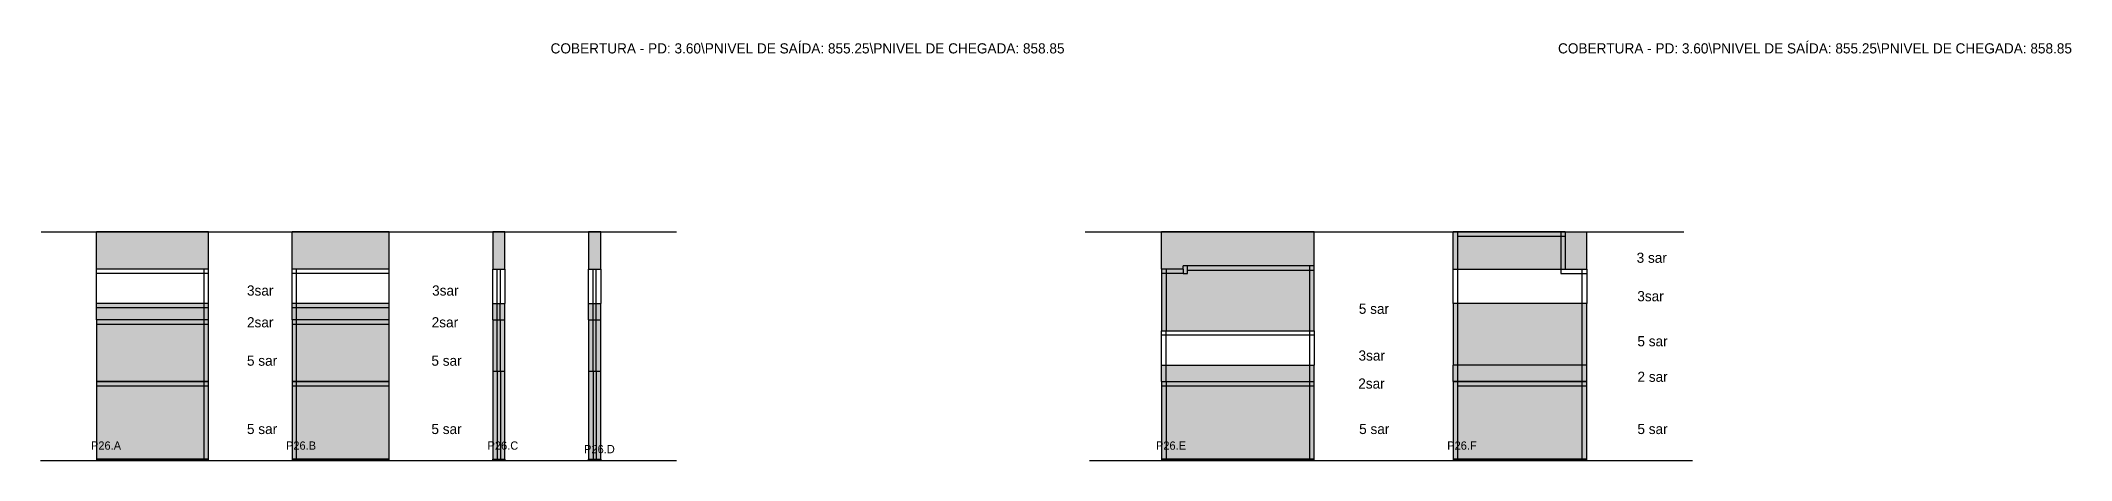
# Model space of a CAD drawing. Header units: metres. Extents: x 3193 to 6388, y 8948 to 9609.
import ezdxf

# ---------------------------------------------------------------- set-up
doc = ezdxf.new("R2010")
doc.units = ezdxf.units.M
for name, color, linetype in [('COTA', 7, 'Continuous'), ('Hachura', 7, 'Continuous'), ('NOMENCLATURA', 7, 'Continuous'), ('Nível', 7, 'Continuous'), ('Painéis', 7, 'Continuous'), ('SARR_2.2x7', 7, 'Continuous'), ('Texto Seção', 7, 'Continuous')]:
    doc.layers.add(name, color=color, linetype=linetype)

msp = doc.modelspace()

# ---------------------------------------------------------------- hatches: boundary and pattern name
at = {"layer": 'COTA'}
h = msp.add_hatch(color=7, dxfattribs=at)
h.dxf.hatch_style = 1
h.paths.add_polyline_path([(3457.1, 9308.1), (3281.1, 9308.1), (3281.1, 9308.1), (3281.1, 9249.1), (3281.1, 9249.1), (3457.1, 9249.1), (3457.1, 9249.1), (3457.1, 9308.1), (3457.1, 9308.1)])
h = msp.add_hatch(color=7, dxfattribs=at)
h.dxf.hatch_style = 1
h.paths.add_polyline_path([(3741.5, 9308.1), (3588.5, 9308.1), (3588.5, 9308.1), (3588.5, 9249.1), (3588.5, 9249.1), (3741.5, 9249.1), (3741.5, 9249.1), (3741.5, 9308.1), (3741.5, 9308.1)])
h = msp.add_hatch(color=7, dxfattribs=at)
h.dxf.hatch_style = 1
h.paths.add_polyline_path([(3923.3, 9308.1), (3904.3, 9308.1), (3904.3, 9308.1), (3904.3, 9249.1), (3904.3, 9249.1), (3923.3, 9249.1), (3923.3, 9249.1), (3923.3, 9308.1), (3923.3, 9308.1)])
h = msp.add_hatch(color=7, dxfattribs=at)
h.dxf.hatch_style = 1
h.paths.add_polyline_path([(4074.1, 9308.1), (4055.1, 9308.1), (4055.1, 9308.1), (4055.1, 9249.1), (4055.1, 9249.1), (4074.1, 9249.1), (4074.1, 9249.1), (4074.1, 9308.1), (4074.1, 9308.1)])
h = msp.add_hatch(color=7, dxfattribs=at)
h.dxf.hatch_style = 1
h.paths.add_polyline_path([(4990.6, 9254.1), (5196.6, 9254.1), (5196.6, 9254.1), (5196.6, 9308.1), (5196.6, 9308.1), (4956.6, 9308.1), (4956.6, 9308.1), (4956.6, 9249.1), (4956.6, 9249.1), (4990.6, 9249.1), (4990.6, 9249.1), (4990.6, 9254.1), (4990.6, 9254.1)])
h = msp.add_hatch(color=7, dxfattribs=at)
h.dxf.hatch_style = 1
h.paths.add_polyline_path([(5625.5, 9308.1), (5591.5, 9308.1), (5591.5, 9249.1), (5625.5, 9249.1), (5625.5, 9308.1)])
at = {"layer": 'Hachura'}
h = msp.add_hatch(color=7, dxfattribs=at)
h.dxf.hatch_style = 1
h.paths.add_polyline_path([(5591.5, 9249.1), (5591.5, 9308.1), (5591.5, 9308.1), (5415.5, 9308.1), (5415.5, 9308.1), (5415.5, 9249.1), (5415.5, 9249.1), (5591.5, 9249.1)])
h = msp.add_hatch(color=7, dxfattribs=at)
h.dxf.hatch_style = 1
h.paths.add_polyline_path([(5196.6, 9254.1), (4990.6, 9254.1), (4990.6, 9254.1), (4990.6, 9249.1), (4990.6, 9249.1), (4956.6, 9249.1), (4956.6, 9249.1), (4956.6, 9152.1), (4956.6, 9152.1), (5196.6, 9152.1), (5196.6, 9152.1), (5196.6, 9254.1), (5196.6, 9254.1)])
h = msp.add_hatch(color=7, dxfattribs=at)
h.dxf.hatch_style = 1
h.paths.add_polyline_path([(3457.1, 9195.1), (3281.1, 9195.1), (3281.1, 9195.1), (3281.1, 8948.1), (3281.1, 8948.1), (3457.1, 8948.1), (3457.1, 8948.1), (3457.1, 9195.1)])
h = msp.add_hatch(color=7, dxfattribs=at)
h.dxf.hatch_style = 1
h.paths.add_polyline_path([(3741.5, 9195.1), (3588.5, 9195.1), (3588.5, 9195.1), (3588.5, 8948.1), (3588.5, 8948.1), (3741.5, 8948.1), (3741.5, 8948.1), (3741.5, 9195.1), (3741.5, 9195.1)])
h = msp.add_hatch(color=7, dxfattribs=at)
h.dxf.hatch_style = 1
h.paths.add_polyline_path([(3923.3, 9195.1), (3904.3, 9195.1), (3904.3, 9195.1), (3904.3, 8948.1), (3904.3, 8948.1), (3923.3, 8948.1), (3923.3, 8948.1), (3923.3, 9195.1)])
h = msp.add_hatch(color=7, dxfattribs=at)
h.dxf.hatch_style = 1
h.paths.add_polyline_path([(4074.1, 9195.1), (4055.1, 9195.1), (4055.1, 9195.1), (4055.1, 8948.1), (4055.1, 8948.1), (4074.1, 8948.1), (4074.1, 8948.1), (4074.1, 9195.1)])
h = msp.add_hatch(color=7, dxfattribs=at)
h.dxf.hatch_style = 1
h.paths.add_polyline_path([(5625.5, 9098.1), (5625.5, 9195.1), (5625.5, 9195.1), (5415.5, 9195.1), (5415.5, 9195.1), (5415.5, 9098.1), (5415.5, 9098.1), (5625.5, 9098.1)])
h = msp.add_hatch(color=7, dxfattribs=at)
h.dxf.hatch_style = 1
h.paths.add_polyline_path([(5196.6, 8948.1), (5196.6, 9098.1), (5196.6, 9098.1), (4956.6, 9098.1), (4956.6, 9098.1), (4956.6, 8948.1), (4956.6, 8948.1), (5196.6, 8948.1)])
h = msp.add_hatch(color=7, dxfattribs=at)
h.dxf.hatch_style = 1
h.paths.add_polyline_path([(5625.5, 8948.1), (5625.5, 9098.1), (5625.5, 9098.1), (5415.5, 9098.1), (5415.5, 9098.1), (5415.5, 8948.1), (5415.5, 8948.1), (5625.5, 8948.1)])

# ---------------------------------------------------------------- linework, layer by layer
at = {"layer": 'COTA', "color": 7, "lineweight": 25}
for p, q in [((3457.1, 9308.1), (3281.1, 9308.1)), ((3281.1, 9249.1), (3281.1, 9308.1)), ((3457.1, 9249.1), (3457.1, 9308.1)), ((3741.5, 9308.1), (3588.5, 9308.1)), ((3588.5, 9249.1), (3588.5, 9308.1)), ((3741.5, 9249.1), (3741.5, 9308.1)), ((5196.6, 9308.1), (4956.6, 9308.1)), ((4956.6, 9249.1), (4956.6, 9308.1)), ((5196.6, 9254.1), (5196.6, 9308.1)), ((5591.5, 9308.1), (5625.5, 9308.1)), ((5625.5, 9249.1), (5625.5, 9308.1))]:
    msp.add_line(p, q, dxfattribs=at)
for points in [[(3923.3, 9249.1), (3923.3, 9308.1), (3904.3, 9308.1), (3904.3, 9249.1)], [(4074.1, 9249.1), (4074.1, 9308.1), (4055.1, 9308.1), (4055.1, 9249.1)]]:
    msp.add_lwpolyline(points, dxfattribs=at)
at = {"layer": 'Nível', "color": 7, "lineweight": 25}
for p, q in [((3194, 9308.1), (4193.2, 9308.1)), ((4836.2, 9308.1), (5778.2, 9308.1)), ((3193, 8948.1), (4193.2, 8948.1)), ((4843, 8948.1), (5791.7, 8948.1))]:
    msp.add_line(p, q, dxfattribs=at)
at = {"layer": 'Painéis', "color": 7, "lineweight": 25}
for p, q in [((5591.5, 9308.1), (5415.5, 9308.1)), ((5415.5, 9249.1), (5415.5, 9308.1)), ((5415.5, 9308.1), (5591.5, 9308.1)), ((5591.5, 9308.1), (5591.5, 9249.1)), ((3457.1, 9249.1), (3281.1, 9249.1)), ((3281.1, 9195.1), (3281.1, 9249.1)), ((3457.1, 9195.1), (3457.1, 9249.1)), ((3741.5, 9249.1), (3588.5, 9249.1)), ((3588.5, 9195.1), (3588.5, 9249.1)), ((3741.5, 9195.1), (3741.5, 9249.1)), ((3904.3, 9195.1), (3904.3, 9249.1)), ((3904.3, 9249.1), (3923.3, 9249.1)), ((3923.3, 9249.1), (3923.3, 9195.1)), ((4055.1, 9195.1), (4055.1, 9249.1)), ((4055.1, 9249.1), (4074.1, 9249.1)), ((4074.1, 9249.1), (4074.1, 9195.1)), ((4956.6, 9249.1), (4956.6, 9152.1)), ((4990.6, 9249.1), (4956.6, 9249.1)), ((5196.6, 9254.1), (4990.6, 9254.1)), ((4990.6, 9249.1), (4990.6, 9254.1)), ((5196.6, 9152.1), (5196.6, 9254.1)), ((5415.5, 9195.1), (5415.5, 9249.1)), ((5415.5, 9249.1), (5625.5, 9249.1)), ((5625.5, 9249.1), (5625.5, 9249.1)), ((5625.5, 9249.1), (5625.5, 9195.1)), ((3281.1, 9169.1), (3281.1, 9195.1)), ((3457.1, 9195.1), (3281.1, 9195.1)), ((3457.1, 9169.1), (3457.1, 9195.1)), ((3741.5, 9195.1), (3588.5, 9195.1)), ((3588.5, 9169.1), (3588.5, 9195.1)), ((3741.5, 9169.1), (3741.5, 9195.1)), ((3904.3, 9195.1), (3923.3, 9195.1)), ((3904.3, 9169.1), (3904.3, 9195.1)), ((3923.3, 9169.1), (3923.3, 9195.1)), ((4055.1, 9195.1), (4074.1, 9195.1)), ((4055.1, 9169.1), (4055.1, 9195.1)), ((4074.1, 9169.1), (4074.1, 9195.1)), ((5625.5, 9195.1), (5415.5, 9195.1)), ((5415.5, 9195.1), (5415.5, 9098.1)), ((5415.5, 9195.1), (5415.5, 9195.1)), ((5625.5, 9098.1), (5625.5, 9195.1)), ((3281.1, 9169.1), (3281.1, 9072.1)), ((3457.1, 9169.1), (3281.1, 9169.1)), ((3457.1, 9072.1), (3457.1, 9169.1)), ((3588.5, 9169.1), (3588.5, 9072.1)), ((3741.5, 9169.1), (3588.5, 9169.1)), ((3741.5, 9072.1), (3741.5, 9169.1)), ((3904.3, 9169.1), (3904.3, 8950.1)), ((3904.3, 9169.1), (3923.3, 9169.1)), ((3923.3, 8950.1), (3923.3, 9169.1)), ((4055.1, 9169.1), (4055.1, 9088.1)), ((4055.1, 9169.1), (4074.1, 9169.1)), ((4074.1, 9088.1), (4074.1, 9169.1)), ((4956.6, 9098.1), (4956.6, 9152.1)), ((4956.6, 9152.1), (5196.6, 9152.1)), ((5196.6, 9152.1), (5196.6, 9098.1)), ((3923.3, 9088.1), (3904.3, 9088.1)), ((4055.1, 9088.1), (4055.1, 8950.1)), ((4074.1, 9088.1), (4055.1, 9088.1)), ((4074.1, 8950.1), (4074.1, 9088.1)), ((4956.6, 9098.1), (5196.6, 9098.1)), ((4956.6, 9072.1), (4956.6, 9098.1)), ((5196.6, 9072.1), (5196.6, 9098.1)), ((5625.5, 9098.1), (5415.5, 9098.1)), ((5415.5, 9072.1), (5415.5, 9098.1)), ((5625.5, 9072.1), (5625.5, 9098.1)), ((3281.1, 9072.1), (3281.1, 8948.1)), ((3281.1, 9072.1), (3457.1, 9072.1)), ((3457.1, 9072.1), (3281.1, 9072.1)), ((3457.1, 8948.1), (3457.1, 9072.1)), ((3588.5, 9072.1), (3588.5, 8948.1)), ((3588.5, 9072.1), (3741.5, 9072.1)), ((3741.5, 9072.1), (3588.5, 9072.1)), ((3741.5, 8948.1), (3741.5, 9072.1)), ((4956.6, 9072.1), (4956.6, 8948.1)), ((4956.6, 9072.1), (5196.6, 9072.1)), ((5196.6, 8948.1), (5196.6, 9072.1)), ((5415.5, 9072.1), (5415.5, 8948.1)), ((5415.5, 9072.1), (5625.5, 9072.1)), ((5625.5, 9072.1), (5415.5, 9072.1)), ((5625.5, 8948.1), (5625.5, 9072.1)), ((3281.1, 8950.1), (3457.1, 8950.1)), ((3588.5, 8950.1), (3741.5, 8950.1)), ((3904.3, 8950.1), (3923.3, 8950.1)), ((4055.1, 8950.1), (4074.1, 8950.1)), ((4956.6, 8950.1), (5196.6, 8950.1)), ((5415.5, 8950.1), (5625.5, 8950.1))]:
    msp.add_line(p, q, dxfattribs=at)
for points in [[(3457.1, 8950.1), (3281.1, 8950.1), (3281.1, 8948.1), (3457.1, 8948.1)], [(3741.5, 8950.1), (3588.5, 8950.1), (3588.5, 8948.1), (3741.5, 8948.1)], [(3904.3, 8950.1), (3923.3, 8950.1), (3923.3, 8948.1), (3904.3, 8948.1)], [(4055.1, 8950.1), (4074.1, 8950.1), (4074.1, 8948.1), (4055.1, 8948.1)], [(5196.6, 8950.1), (4956.6, 8950.1), (4956.6, 8948.1), (5196.6, 8948.1)], [(5625.5, 8950.1), (5415.5, 8950.1), (5415.5, 8948.1), (5625.5, 8948.1)]]:
    msp.add_lwpolyline(points, close=True, dxfattribs=at)
at = {"layer": 'SARR_2.2x7', "color": 7, "lineweight": 25}
for p, q in [((5422.5, 9308.1), (5422.5, 9308.1)), ((5422.5, 9249.1), (5422.5, 9308.1)), ((5422.5, 9301.1), (5591.5, 9301.1)), ((5584.5, 9308.1), (5584.5, 9249.1)), ((3457.1, 9242.1), (3281.1, 9242.1)), ((3450.1, 9195.1), (3450.1, 9249.1)), ((3741.5, 9242.1), (3588.5, 9242.1)), ((3595.5, 9195.1), (3595.5, 9249.1)), ((3911.3, 9195.1), (3911.3, 9249.1)), ((3916.3, 9195.1), (3916.3, 9249.1)), ((4062.1, 9195.1), (4062.1, 9249.1)), ((4067.1, 9195.1), (4067.1, 9249.1)), ((4990.6, 9242.1), (4956.6, 9242.1)), ((4963.6, 9249.1), (4963.6, 9152.1)), ((4990.6, 9249.1), (4990.6, 9242.1)), ((4990.6, 9242.1), (4997.6, 9242.1)), ((4997.6, 9242.1), (4997.6, 9254.1)), ((5196.6, 9247.1), (4997.6, 9247.1)), ((5189.6, 9231.1), (5189.6, 9254.1)), ((5422.5, 9195.1), (5422.5, 9249.1)), ((5584.5, 9249.1), (5584.5, 9242.1)), ((5584.5, 9249.1), (5591.5, 9249.1)), ((5584.5, 9242.1), (5625.5, 9242.1)), ((5618.5, 9249.1), (5618.5, 9249.1)), ((5618.5, 9195.1), (5618.5, 9249.1)), ((5189.6, 9152.1), (5189.6, 9231.1)), ((3457.1, 9188.1), (3281.1, 9188.1)), ((3450.1, 9169.1), (3450.1, 9195.1)), ((3741.5, 9188.1), (3588.5, 9188.1)), ((3595.5, 9169.1), (3595.5, 9195.1)), ((3911.3, 9169.1), (3911.3, 9195.1)), ((3916.2, 9169.1), (3916.2, 9195.1)), ((4062.1, 9169.1), (4062.1, 9195.1)), ((4067, 9169.1), (4067, 9195.1)), ((5422.5, 9098.1), (5422.5, 9195.1)), ((5618.5, 9098.1), (5618.5, 9195.1)), ((3457.1, 9162.1), (3281.1, 9162.1)), ((3450.1, 9072.1), (3450.1, 9169.1)), ((3741.5, 9162.1), (3588.5, 9162.1)), ((3595.5, 9072.1), (3595.5, 9169.1)), ((3911.3, 9088.1), (3911.3, 9169.1)), ((3916.3, 9088.1), (3916.3, 9169.1)), ((4062.1, 9088.1), (4062.1, 9169.1)), ((4067.1, 9088.1), (4067.1, 9169.1)), ((5196.6, 9145.1), (4956.6, 9145.1)), ((4963.6, 9098.1), (4963.6, 9152.1)), ((5189.6, 9098.1), (5189.6, 9152.1)), ((3911.3, 9088.1), (3911.3, 8950.1)), ((3916.3, 9088.1), (3916.3, 8950.1)), ((4062.1, 9088.1), (4062.1, 8950.1)), ((4067.1, 9088.1), (4067.1, 8950.1)), ((4963.6, 9072.1), (4963.6, 9098.1)), ((5189.6, 9072.1), (5189.6, 9098.1)), ((5422.5, 9072.1), (5422.5, 9098.1)), ((5618.5, 9072.1), (5618.5, 9098.1)), ((3457.1, 9065.1), (3281.1, 9065.1)), ((3450.1, 8950.1), (3450.1, 9072.1)), ((3741.5, 9065.1), (3588.5, 9065.1)), ((3595.5, 8950.1), (3595.5, 9072.1)), ((5196.6, 9065.1), (4956.6, 9065.1)), ((4963.6, 9072.1), (4963.6, 8948.1)), ((5189.6, 8950.1), (5189.6, 9072.1)), ((5422.5, 8950.1), (5422.5, 9072.1)), ((5625.5, 9065.1), (5422.5, 9065.1)), ((5618.5, 8950.1), (5618.5, 9072.1)), ((3288.1, 8950.1), (3288.1, 8950.1)), ((3450.1, 8950.1), (3450.1, 8950.1)), ((3595.5, 8950.1), (3595.5, 8950.1)), ((3734.5, 8950.1), (3734.5, 8950.1)), ((4963.6, 8950.1), (4963.6, 8950.1)), ((5189.6, 8950.1), (5189.6, 8950.1)), ((5422.5, 8950.1), (5422.5, 8950.1)), ((5618.5, 8950.1), (5618.5, 8950.1))]:
    msp.add_line(p, q, dxfattribs=at)

# ---------------------------------------------------------------- texts
at = {"layer": 'NOMENCLATURA', "color": 7, "lineweight": 25}
for s, p in [('COBERTURA - PD: 3.60\\PNIVEL DE SAÍDA: 855.25\\PNIVEL DE CHEGADA: 858.85', (3995.3, 9588.6)), ('COBERTURA - PD: 3.60\\PNIVEL DE SAÍDA: 855.25\\PNIVEL DE CHEGADA: 858.85', (5580.3, 9588.6)), ('3 sar', (5704, 9259.1)), ('3sar', (3517.6, 9207.5)), ('3sar', (3808.9, 9207.5)), ('3sar', (5705, 9198.6)), ('2sar', (3517.6, 9157.5)), ('2sar', (3808.2, 9157.5)), ('5 sar', (5266.9, 9178.8)), ('5 sar', (5705.2, 9127.7)), ('5 sar', (3517.6, 9097.1)), ('5 sar', (3807.8, 9097.1)), ('3sar', (5266.4, 9105.2)), ('2sar', (5266, 9061.1)), ('2 sar', (5705.3, 9071.8)), ('5 sar', (3517.6, 8989.6)), ('5 sar', (3807.8, 8989.6)), ('5 sar', (5267.4, 8989.6)), ('5 sar', (5705.2, 8989.6))]:
    msp.add_text(s, height=16, dxfattribs=at).set_placement(p)
at = {"layer": 'Texto Seção', "color": 7, "lineweight": 25}
for s, p in [('P26.A', (3272.2, 8965)), ('P26.B', (3579, 8965)), ('P26.C', (3896.1, 8965)), ('P26.E', (4947.7, 8965)), ('P26.F', (5406, 8965)), ('P26.D', (4048, 8959.4))]:
    msp.add_text(s, height=13, dxfattribs=at).set_placement(p)

doc.saveas('drawing.dxf')
